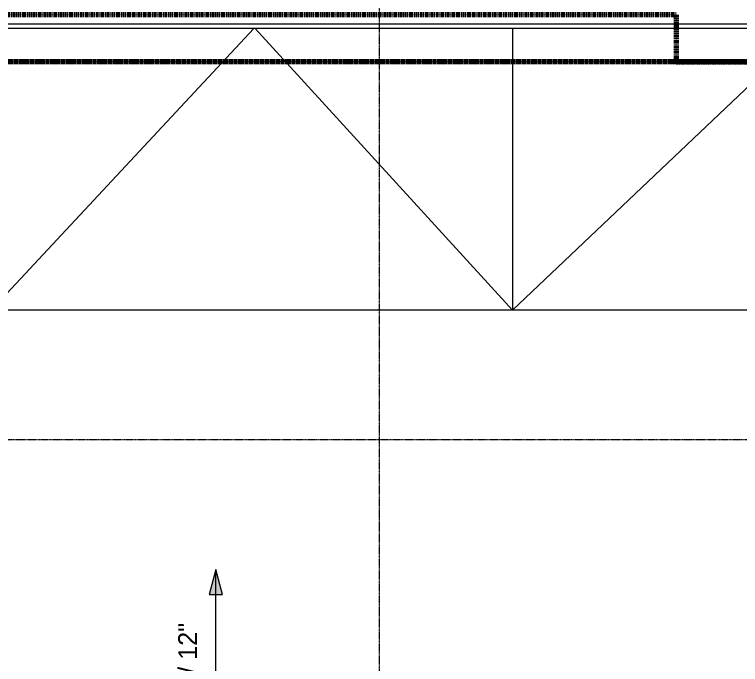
# Model space of a CAD drawing. Header units: inches. Extents: x -4450 to -273, y 9564 to 12971.
# Drawn here: x -3060.2 to -2596.8, y 11703.9 to 12118.7 of the extents above; entities that cross this region are included whole.
import ezdxf

# ---------------------------------------------------------------- set-up
doc = ezdxf.new("R2010")
doc.units = ezdxf.units.IN
doc.header["$MEASUREMENT"] = 0
for name, pattern in [('Aligning Line 1_8_', [0.25, 0.125, -0.125]), ('Double Dash 3_8_', [1, 0.375, -0.125, 0.125, -0.125, 0.125, -0.125]), ('Grid Line 1_2_', [0.875, 0.5, -0.125, 0.125, -0.125])]:
    doc.linetypes.add(name, pattern=pattern)
for name, color, linetype, lineweight in [('0-1', 7, 'Continuous', 5), ('0-4', 147, 'Aligning Line 1_8_', 9), ('A-ROOF', 132, 'Continuous', 13), ('A-WALL', 113, 'Continuous', 13), ('C-PROP-LINE', 91, 'Double Dash 3_8_', 140), ('C-PROP-LINE-1', 250, 'Double Dash 3_8_', 140), ('G-ANNO-DIMS', 111, 'Continuous', 9), ('S-GRID-1', 1, 'Grid Line 1_2_', 9)]:
    doc.layers.add(name, color=color, linetype=linetype, lineweight=lineweight)
doc.styles.add('Century Gothic_1', font='ufonts.com_century-gothic.ttf', dxfattribs={"height": 12})

# ---------------------------------------------------------------- blocks, each defined once
blk = doc.blocks.new('Family - ___-1870007-FLOOR PLAN - ROOF')
at = {"layer": 'C-PROP-LINE-1'}
for p, q in [((-2637.92, 12118.59), (-3860.72, 12118.59)), ((-2637.92, 12118.59), (-2637.92, 12088.59)), ((-2637.92, 12088.59), (-2522.72, 12088.59))]:
    blk.add_line(p, q, dxfattribs=at)
blk = doc.blocks.new('Family - ___-1870574-FLOOR PLAN - ROOF')
at = {"layer": 'C-PROP-LINE-1'}
blk.add_line((-2097.82, 12088.59), (-3830.72, 12088.59), dxfattribs=at)
blk = doc.blocks.new('CTR - 1st Phase - Common Walls_rvt-1-FLOOR PLAN - ROOF')
at = {"layer": '0-4'}
for name in ['Family - ___-1870007-FLOOR PLAN - ROOF', 'Family - ___-1870574-FLOOR PLAN - ROOF']:
    blk.add_blockref(name, (0, 0), dxfattribs=at)
blk = doc.blocks.new('Basic Wall _ EXT - FIBER CEMENT - SMALL - ___-1820300-FLOOR PLAN - ROOF')
at = {"layer": 'A-WALL'}
blk.add_line((-3854.91, 12112.78), (-2073.73, 12112.78), dxfattribs=at)
blk = doc.blocks.new('Family - ___-1878392-FLOOR PLAN - ROOF')
at = {"layer": 'C-PROP-LINE'}
blk.add_line((-3833.41, 12088.69), (-613.69, 12088.69), dxfattribs=at)

msp = doc.modelspace()

# ---------------------------------------------------------------- hatches: boundary and pattern name
at = {"layer": 'G-ANNO-DIMS'}
msp.add_hatch(color=256, dxfattribs=at).paths.add_polyline_path([(-2931.72, 11764.47), (-2936.01, 11748.47), (-2927.43, 11748.47)], flags=0)

# ---------------------------------------------------------------- linework, layer by layer
at = {"layer": 'A-ROOF'}
for p, q in [((-2907.36, 12109.71), (-3074.95, 11930.09)), ((-2742.24, 11930.09), (-2906.66, 12109.71)), ((-2742.24, 11930.09), (-2552.97, 12109.71)), ((-2742.24, 12109.71), (-2742.24, 11930.09)), ((-2076.8, 11930.09), (-3407.67, 11930.09))]:
    msp.add_line(p, q, dxfattribs=at)
at = {"layer": 'A-WALL'}
msp.add_line((-2076.8, 12109.71), (-3851.85, 12109.71), dxfattribs=at)
at = {"layer": 'G-ANNO-DIMS'}
for p, q in [((-2931.72, 11764.47), (-2936.01, 11748.47)), ((-2927.43, 11748.47), (-2931.72, 11764.47)), ((-2931.72, 11636.47), (-2931.72, 11764.47)), ((-2936.01, 11748.47), (-2927.43, 11748.47))]:
    msp.add_line(p, q, dxfattribs=at)
at = {"layer": 'S-GRID-1'}
for p, q in [((-2827.32, 9836.18), (-2827.32, 12413.74)), ((-464.45, 11847.19), (-4316.34, 11847.19))]:
    msp.add_line(p, q, dxfattribs=at)

# ---------------------------------------------------------------- block references
at = {"layer": '0-1'}
msp.add_blockref('CTR - 1st Phase - Common Walls_rvt-1-FLOOR PLAN - ROOF', (0, 0), dxfattribs=at)
at = {"layer": 'A-WALL'}
msp.add_blockref('Basic Wall _ EXT - FIBER CEMENT - SMALL - ___-1820300-FLOOR PLAN - ROOF', (0, 0), dxfattribs=at)
at = {"layer": 'C-PROP-LINE'}
msp.add_blockref('Family - ___-1878392-FLOOR PLAN - ROOF', (0, 0), dxfattribs=at)

# ---------------------------------------------------------------- next in the draw order: texts
at = {"layer": 'G-ANNO-DIMS', "insert": (-2955.7, 11665.51), "char_height": 12, "width": 83.898, "attachment_point": 1, "rotation": 90, "line_spacing_factor": 0.984502, "style": 'Century Gothic_1', "bg_fill": 3, "box_fill_scale": 1.25, "bg_fill_color": 256, "bg_fill_true_color": 13158600, "bg_fill_transparency": 0}
msp.add_mtext('1/4" / 12"', dxfattribs=at)

doc.saveas('drawing.dxf')
